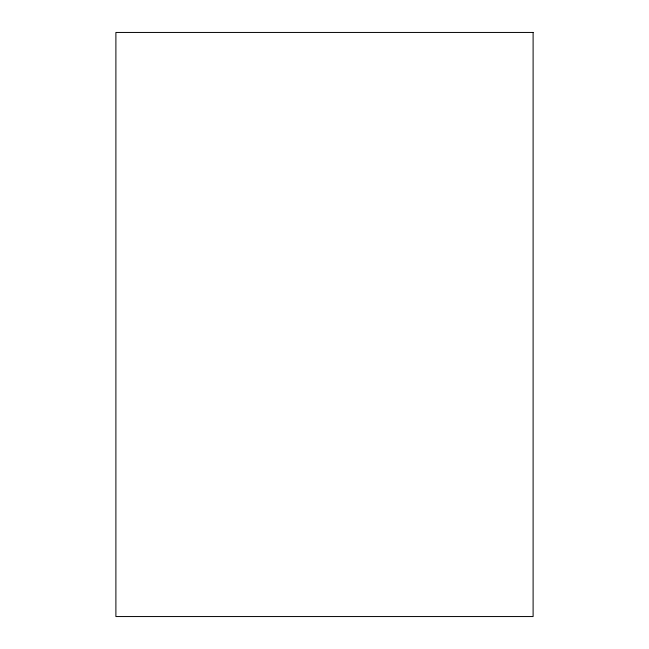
<?xml version="1.0" encoding="UTF-8"?>
<svg xmlns="http://www.w3.org/2000/svg" width="649" height="649" viewBox="0 0 649 649"><rect width="100%" height="100%" fill="white"/><g stroke="black" fill="none" stroke-linecap="round" stroke-linejoin="round"><path stroke-width="0.97" d="M533.105 32.45L115.895 32.45L115.895 616.55L533.105 616.55L533.105 32.45"/></g></svg>
